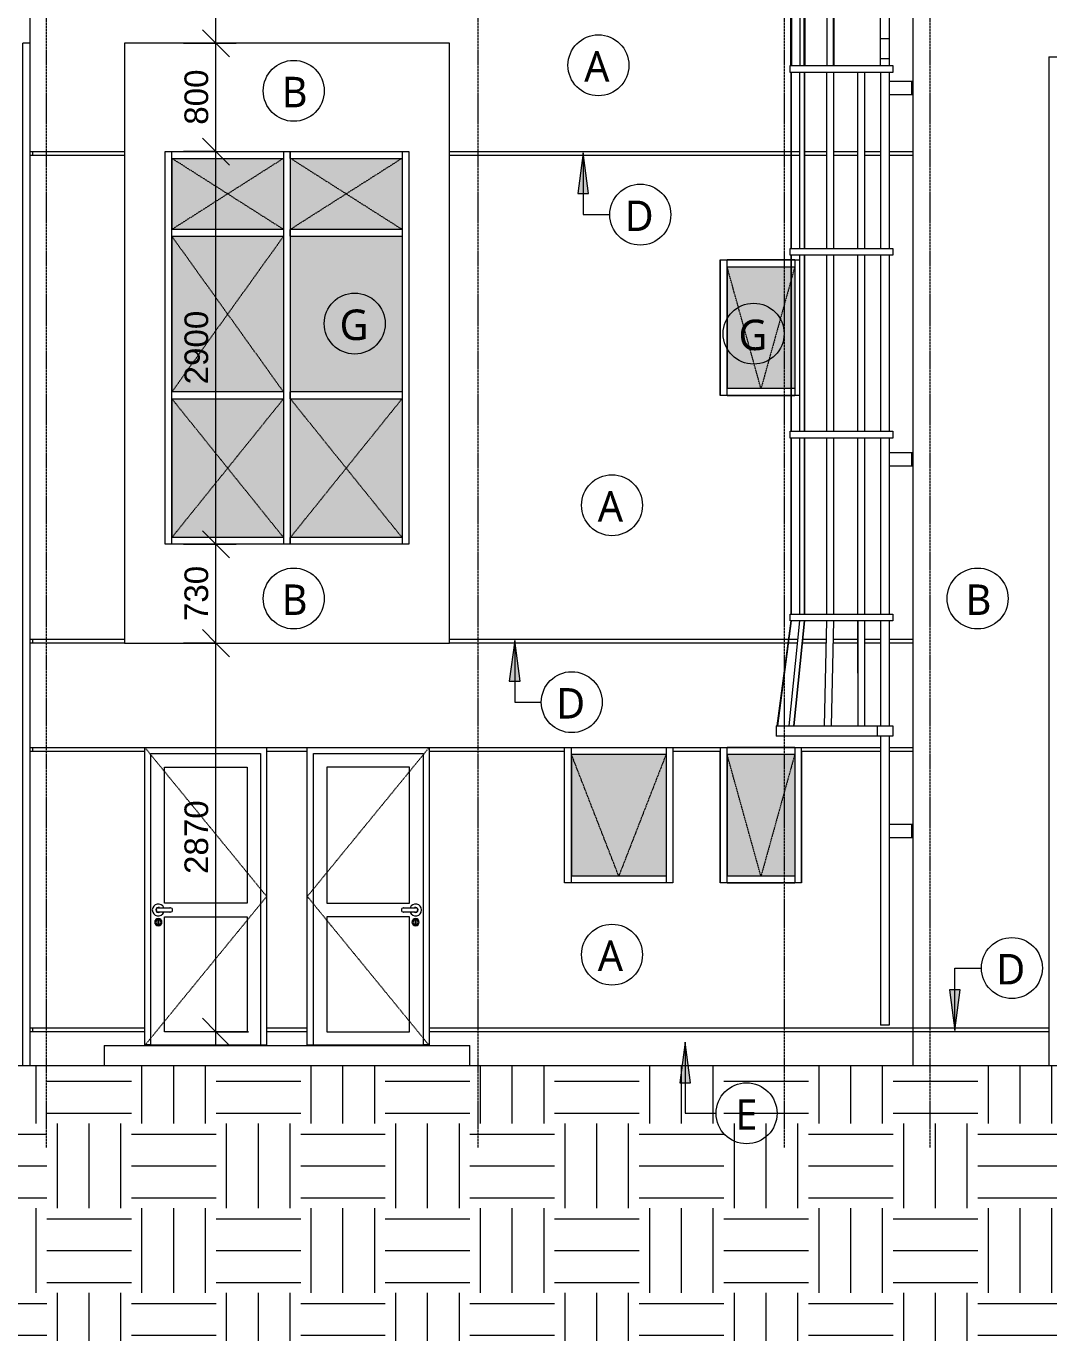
# Model space of a CAD drawing. Header units: millimetres. Extents: x -14692 to 72145, y -2093 to 15232.
# Drawn here: x -3761 to 3789, y -1730 to 7975 of the extents above; entities that cross this region are included whole.
import ezdxf

# ---------------------------------------------------------------- set-up
doc = ezdxf.new("R2010")
doc.units = ezdxf.units.MM
doc.linetypes.add('Dash', pattern=[6, 3, -3])
doc.linetypes.add('Grid Line', pattern=[22.225, 12.7, -3.175, 3.175, -3.175])
for name, color, linetype, lineweight in [('A-ANNO-DIMS', 211, 'Continuous', 9), ('A-ANNO-DIMS-100', 211, 'Continuous', 9), ('A-ANNO-NOTE', 131, 'Continuous', 9), ('A-DETL-GENF', 92, 'Continuous', 9), ('A-DETL-THIN', 151, 'Continuous', 9), ('A-DOOR', 31, 'Continuous', 9), ('A-GENM', 13, 'Continuous', 9), ('A-GLAZ-CURT', 52, 'Continuous', 9), ('A-GLAZ-CURT-HDLN', 51, 'Dash', 9), ('A-GLAZ-CWMG', 51, 'Continuous', 9), ('A-WALL', 113, 'Continuous', 9), ('S-GRID', 1, 'Continuous', 9), ('S-STRS', 31, 'Continuous', 9)]:
    doc.layers.add(name, color=color, linetype=linetype, lineweight=lineweight)
doc.styles.add('Arial_6', font='arial.ttf', dxfattribs={"height": 175})
doc.styles.add('Lucida Sans Unicode', font='l_10646.ttf', dxfattribs={"height": 225})
doc.dimstyles.new('Ele-dim-100_2', dxfattribs={"dimscale": 304.8, "dimtxt": 178.545395, "dimasz": 0.656168, "dimexe": 0.492126, "dimexo": 0.0625, "dimgap": 0.016404, "dimtad": 1, "dimdec": 0, "dimrnd": 5, "dimzin": 0, "dimdsep": 46, "dimtxsty": 'Arial_6', "dimblk1": 'OBLIQUE', "dimblk2": 'OBLIQUE', "dimsah": 1, "dimcen": 0.09, "dimdle": 0.328084, "dimazin": 0, "dimtfac": 1, "dimtdec": 4, "dimtix": 1, "dimtmove": 0, "dimatfit": 3, "dimfxl": 0.787402, "dimfxlon": 1, "dimtvp": 1, "dimtolj": 1, "dimtzin": 0, "dimarcsym": 2})

# ---------------------------------------------------------------- blocks, each defined once
blk = doc.blocks.new('UD2 - TD5-1646174-Elevation-3')
at = {"layer": 'A-DOOR', "linetype": 'Dash'}
for p, q in [((-2886.1, 2650), (-1986.1, 1550)), ((-1986.1, 1550), (-2886.1, 450))]:
    blk.add_line(p, q, dxfattribs=at)
at = {"layer": 'A-DOOR'}
for p, q in [((-2841.1, 455), (-2841.1, 2605)), ((-2841.1, 2605), (-2031.1, 2605)), ((-2031.1, 2605), (-2031.1, 455)), ((-2741.1, 1500), (-2741.1, 2505)), ((-2741.1, 2505), (-2131.1, 2505)), ((-2131.1, 2505), (-2131.1, 1500)), ((-2786.1, 1465.9), (-2700.2, 1465.9)), ((-2131.1, 1500), (-2741.1, 1500)), ((-2683.8, 1462), (-2691.1, 1463.7)), ((-2683.8, 1462), (-2683.8, 1438)), ((-2786.6, 1348), (-2786.6, 1372)), ((-2786.6, 1372), (-2785.6, 1372)), ((-2700.2, 1434.1), (-2786.1, 1434.1)), ((-2785.6, 1372), (-2785.6, 1348)), ((-2741.1, 550), (-2741.1, 1400)), ((-2741.1, 1400), (-2131.1, 1400)), ((-2691.1, 1436.3), (-2683.8, 1438)), ((-2131.1, 1400), (-2131.1, 550)), ((-2785.6, 1348), (-2786.6, 1348)), ((-2131.1, 550), (-2741.1, 550)), ((-2841.1, 455), (-2886.1, 455)), ((-2871.1, 455), (-2871.1, 450)), ((-2841.1, 455), (-2031.1, 455)), ((-2031.1, 455), (-1986.1, 455)), ((-2001.1, 455), (-2001.1, 450))]:
    blk.add_line(p, q, dxfattribs=at)
at = {"layer": 'A-DOOR', "flags": 128}
for points in [[(-2779.6, 1465.9), (-2779.5, 1465.9), (-2779.4, 1465.9), (-2779.2, 1465.9), (-2778.9, 1465.9), (-2778.7, 1465.9), (-2778.4, 1465.9), (-2778, 1465.9), (-2777.7, 1465.9), (-2777.3, 1465.9), (-2776.9, 1465.9), (-2776.4, 1465.9), (-2775.9, 1465.9), (-2775.4, 1465.9), (-2774.9, 1465.9), (-2774.3, 1465.9), (-2773.7, 1465.9), (-2773.1, 1465.9), (-2772.4, 1465.9), (-2771.7, 1465.9), (-2771, 1465.9), (-2770.3, 1465.9), (-2769.6, 1465.9), (-2768.8, 1465.9), (-2768, 1465.9), (-2767.3, 1465.9), (-2766.4, 1465.9), (-2765.6, 1465.9), (-2764.8, 1465.9), (-2763.9, 1465.9), (-2763.1, 1465.9), (-2762.2, 1465.9), (-2761.3, 1465.9), (-2760.5, 1465.9), (-2759.6, 1465.9), (-2758.7, 1465.9), (-2757.8, 1465.9), (-2757.6, 1465.9)], [(-2691.1, 1463.7), (-2692.1, 1464), (-2693.6, 1464.3), (-2695.6, 1464.8), (-2697.8, 1465.3), (-2700.2, 1465.9)], [(-2757.6, 1434.1), (-2758.5, 1434.1), (-2759.3, 1434.1), (-2760.2, 1434.1), (-2761.1, 1434.1), (-2762, 1434.1), (-2762.9, 1434.1), (-2763.7, 1434.1), (-2764.6, 1434.1), (-2765.4, 1434.1), (-2766.2, 1434.1), (-2767, 1434.1), (-2767.8, 1434.1), (-2768.6, 1434.1), (-2769.4, 1434.1), (-2770.1, 1434.1), (-2770.8, 1434.1), (-2771.5, 1434.1), (-2772.2, 1434.1), (-2772.9, 1434.1), (-2773.5, 1434.1), (-2774.1, 1434.1), (-2774.7, 1434.1), (-2775.3, 1434.1), (-2775.8, 1434.1), (-2776.3, 1434.1), (-2776.7, 1434.1), (-2777.2, 1434.1), (-2777.6, 1434.1), (-2777.9, 1434.1), (-2778.3, 1434.1), (-2778.6, 1434.1), (-2778.9, 1434.1), (-2779.1, 1434.1), (-2779.3, 1434.1), (-2779.5, 1434.1), (-2779.6, 1434.1)], [(-2700.2, 1434.1), (-2701, 1434.1), (-2701.9, 1434.1), (-2702.7, 1434.1), (-2703.6, 1434.1), (-2704.5, 1434.1), (-2705.4, 1434.1), (-2706.3, 1434.1), (-2706.6, 1434.1)], [(-2700.2, 1434.1), (-2697.8, 1434.7), (-2695.6, 1435.2), (-2693.6, 1435.7), (-2692.1, 1436), (-2691.1, 1436.3)]]:
    blk.add_lwpolyline(points, dxfattribs=at)
at = {"layer": 'A-DOOR'}
for centre, radius, start, end in [((-2786.1, 1450), 44.4, 21.42857, 180), ((-2786.1, 1450), 19.1, 64.3934, 180), ((-2786.1, 1450), 15.9, 90, 270), ((-2786.1, 1450), 44.5, 180, 338.57143), ((-2786.1, 1360), 27, 360, 180), ((-2786.1, 1360), 27, 180, 360), ((-2786.1, 1450), 19, 180, 295.6066), ((-2786.1, 1360), 18, 360, 180), ((-2786.1, 1360), 18, 180, 360), ((-2786.1, 1450), 15.9, 240, 270)]:
    blk.add_arc(centre, radius, start, end, dxfattribs=at)
blk = doc.blocks.new('Top-hung - Glazed Panel-739246-Elevation-3')
at = {"layer": 'A-GLAZ-CURT'}
blk.add_hatch(color=254, dxfattribs=at).paths.add_polyline_path([(963.9, 1700), (963.9, 2600), (263.9, 2600), (263.9, 1700), (935.7, 1700)])
for p, q in [((263.9, 2600), (963.9, 2600)), ((263.9, 2600), (263.9, 1700)), ((963.9, 2600), (963.9, 1700)), ((963.9, 1700), (263.9, 1700))]:
    blk.add_line(p, q, dxfattribs=at)
at = {"layer": 'A-GLAZ-CURT-HDLN'}
for p, q in [((613.9, 1700), (263.9, 2600)), ((963.9, 2600), (613.9, 1700))]:
    blk.add_line(p, q, dxfattribs=at)
blk = doc.blocks.new('Rectangular Mullion - 50 x 150mm-736499-Elevation-3')
at = {"layer": 'A-GLAZ-CWMG'}
blk.add_line((963.9, 2650), (963.9, 1650), dxfattribs=at)
blk = doc.blocks.new('Rectangular Mullion - 50 x 150mm-736500-Elevation-3')
at = {"layer": 'A-GLAZ-CWMG'}
blk.add_line((263.9, 1650), (263.9, 2650), dxfattribs=at)
blk = doc.blocks.new('Rectangular Mullion - 50 x 150mm-736497-Elevation-3')
at = {"layer": 'A-GLAZ-CWMG'}
for p, q in [((263.9, 2600), (263.9, 2650)), ((963.9, 2650), (963.9, 2600)), ((263.9, 2600), (963.9, 2600))]:
    blk.add_line(p, q, dxfattribs=at)
blk = doc.blocks.new('Rectangular Mullion - 50 x 150mm-736498-Elevation-3')
at = {"layer": 'A-GLAZ-CWMG'}
for p, q in [((263.9, 1650), (263.9, 1700)), ((963.9, 1700), (263.9, 1700)), ((963.9, 1700), (963.9, 1650))]:
    blk.add_line(p, q, dxfattribs=at)
blk = doc.blocks.new('UD2 - TD5-1646173-Elevation-3')
at = {"layer": 'A-DOOR', "linetype": 'Dash'}
for p, q in [((-786.1, 2650), (-1686.1, 1550)), ((-1686.1, 1550), (-786.1, 450))]:
    blk.add_line(p, q, dxfattribs=at)
at = {"layer": 'A-DOOR'}
for p, q in [((-1641.1, 455), (-1641.1, 2605)), ((-1641.1, 2605), (-831.1, 2605)), ((-831.1, 2605), (-831.1, 455)), ((-1541.1, 2505), (-1541.1, 1500)), ((-931.1, 2505), (-1541.1, 2505)), ((-931.1, 1500), (-931.1, 2505)), ((-1541.1, 1500), (-931.1, 1500)), ((-981.2, 1463.7), (-988.5, 1462)), ((-988.5, 1438), (-988.5, 1462)), ((-972.1, 1465.9), (-886.1, 1465.9)), ((-1541.1, 1400), (-1541.1, 550)), ((-931.1, 1400), (-1541.1, 1400)), ((-988.5, 1438), (-981.2, 1436.3)), ((-886.1, 1434.1), (-972.1, 1434.1)), ((-931.1, 550), (-931.1, 1400)), ((-886.6, 1348), (-886.6, 1372)), ((-886.6, 1372), (-885.6, 1372)), ((-885.6, 1372), (-885.6, 1348)), ((-885.6, 1348), (-886.6, 1348)), ((-1541.1, 550), (-931.1, 550)), ((-1686.1, 455), (-1641.1, 455)), ((-1671.1, 450), (-1671.1, 455)), ((-1641.1, 455), (-831.1, 455)), ((-786.1, 455), (-831.1, 455)), ((-801.1, 450), (-801.1, 455))]:
    blk.add_line(p, q, dxfattribs=at)
at = {"layer": 'A-DOOR', "flags": 128}
for points in [[(-972.1, 1465.9), (-974.5, 1465.3), (-976.7, 1464.8), (-978.7, 1464.3), (-980.2, 1464), (-981.2, 1463.7)], [(-914.7, 1465.9), (-913.8, 1465.9), (-912.9, 1465.9), (-912.1, 1465.9), (-911.2, 1465.9), (-910.3, 1465.9), (-909.4, 1465.9), (-908.6, 1465.9), (-907.7, 1465.9), (-906.9, 1465.9), (-906.1, 1465.9), (-905.3, 1465.9), (-904.5, 1465.9), (-903.7, 1465.9), (-902.9, 1465.9), (-902.2, 1465.9), (-901.4, 1465.9), (-900.7, 1465.9), (-900.1, 1465.9), (-899.4, 1465.9), (-898.8, 1465.9), (-898.2, 1465.9), (-897.6, 1465.9), (-897, 1465.9), (-896.5, 1465.9), (-896, 1465.9), (-895.6, 1465.9), (-895.1, 1465.9), (-894.7, 1465.9), (-894.3, 1465.9), (-894, 1465.9), (-893.7, 1465.9), (-893.4, 1465.9), (-893.2, 1465.9), (-893, 1465.9), (-892.8, 1465.9), (-892.7, 1465.9)], [(-981.2, 1436.3), (-980.2, 1436), (-978.7, 1435.7), (-976.7, 1435.2), (-974.5, 1434.7), (-972.1, 1434.1)], [(-965.7, 1434.1), (-966.6, 1434.1), (-967.4, 1434.1), (-968.3, 1434.1), (-969.2, 1434.1), (-970.1, 1434.1), (-970.9, 1434.1), (-971.8, 1434.1), (-972.1, 1434.1)], [(-892.7, 1434.1), (-892.8, 1434.1), (-892.9, 1434.1), (-893.1, 1434.1), (-893.4, 1434.1), (-893.6, 1434.1), (-893.9, 1434.1), (-894.3, 1434.1), (-894.6, 1434.1), (-895, 1434.1), (-895.4, 1434.1), (-895.9, 1434.1), (-896.4, 1434.1), (-896.9, 1434.1), (-897.4, 1434.1), (-898, 1434.1), (-898.6, 1434.1), (-899.2, 1434.1), (-899.9, 1434.1), (-900.6, 1434.1), (-901.3, 1434.1), (-902, 1434.1), (-902.7, 1434.1), (-903.5, 1434.1), (-904.2, 1434.1), (-905, 1434.1), (-905.8, 1434.1), (-906.7, 1434.1), (-907.5, 1434.1), (-908.3, 1434.1), (-909.2, 1434.1), (-910.1, 1434.1), (-910.9, 1434.1), (-911.8, 1434.1), (-912.7, 1434.1), (-913.6, 1434.1), (-914.5, 1434.1), (-914.7, 1434.1)]]:
    blk.add_lwpolyline(points, dxfattribs=at)
at = {"layer": 'A-DOOR'}
for centre, radius, start, end in [((-886.1, 1450), 44.4, 0, 158.57143), ((-886.1, 1450), 19, 0, 115.6066), ((-886.1, 1450), 15.9, 270, 90), ((-886.1, 1450), 15.9, 0, 60), ((-886.1, 1450), 44.4, 201.42857, 0), ((-886.1, 1360), 27, 0, 180), ((-886.1, 1360), 27, 180, 360), ((-886.1, 1360), 18, 0, 180), ((-886.1, 1360), 18, 180, 360), ((-886.1, 1450), 19, 244.3934, 0), ((-886.1, 1450), 15.9, 300, 330)]:
    blk.add_arc(centre, radius, start, end, dxfattribs=at)
blk = doc.blocks.new('Generic Models 2 - Generic Models 1-700113-Elevation-3')
at = {"layer": 'A-GENM'}
for p, q in [((2788.9, 8750), (7238.9, 8750)), ((2788.9, 300), (2788.9, 8750)), ((7238.9, 8750), (7238.9, 2700)), ((3788.9, 7750), (3788.9, 300)), ((3788.9, 7750), (6238.9, 7750)), ((6238.9, 7750), (6238.9, 300))]:
    blk.add_line(p, q, dxfattribs=at)
blk = doc.blocks.new('M_Fixed Glazed Panel - Glazed Panel-740643-Elevation-3')
at = {"layer": 'A-GLAZ-CURT'}
blk.add_hatch(color=254, dxfattribs=at).paths.add_polyline_path([(-1861.4, 4200), (-1861.4, 5225), (-2686.4, 5225), (-2686.4, 4200), (-1974.1, 4200)])
for p, q in [((-2686.4, 5225), (-1861.4, 5225)), ((-2686.4, 5225), (-2686.4, 4200)), ((-1861.4, 5225), (-1861.4, 4200)), ((-1861.4, 4200), (-2686.4, 4200))]:
    blk.add_line(p, q, dxfattribs=at)
at = {"layer": 'A-GLAZ-CURT-HDLN'}
for p, q in [((-1861.4, 4200), (-2686.4, 5225)), ((-1861.4, 5225), (-2686.4, 4200))]:
    blk.add_line(p, q, dxfattribs=at)
blk = doc.blocks.new('Rectangular Mullion - 50x150mm-448921-Elevation-3')
at = {"layer": 'A-GLAZ-CWMG'}
blk.add_line((6188.9, 1650), (6188.9, 550), dxfattribs=at)
blk = doc.blocks.new('Rectangular Mullion - 50x150mm-494358-Elevation-3')
at = {"layer": 'A-GLAZ-CWMG'}
blk.add_line((3838.9, 2850), (3838.9, 3450), dxfattribs=at)
blk = doc.blocks.new('Rectangular Mullion - 50x150mm-438465-Elevation-3')
at = {"layer": 'A-GLAZ-CWMG'}
for p, q in [((-1811.4, 7000), (-1811.4, 7050)), ((-1811.4, 7000), (-986.4, 7000)), ((-986.4, 7050), (-986.4, 7000))]:
    blk.add_line(p, q, dxfattribs=at)
blk = doc.blocks.new('Rectangular Mullion - 50x150mm-438466-Elevation-3')
at = {"layer": 'A-GLAZ-CWMG'}
for p, q in [((-2686.4, 4150), (-2686.4, 4200)), ((-1861.4, 4200), (-2686.4, 4200)), ((-1861.4, 4200), (-1861.4, 4150))]:
    blk.add_line(p, q, dxfattribs=at)
blk = doc.blocks.new('M_Fixed Glazed Panel - Glazed Panel-740641-Elevation-3')
at = {"layer": 'A-GLAZ-CURT'}
blk.add_hatch(color=254, dxfattribs=at).paths.add_polyline_path([(-2686.4, 5275), (-1861.4, 5275), (-1861.4, 6425), (-2686.4, 6425), (-2686.4, 6244.4)])
for p, q in [((-2686.4, 6425), (-1861.4, 6425)), ((-2686.4, 6425), (-2686.4, 5275)), ((-1861.4, 6425), (-1861.4, 5275)), ((-1861.4, 5275), (-2686.4, 5275))]:
    blk.add_line(p, q, dxfattribs=at)
at = {"layer": 'A-GLAZ-CURT-HDLN'}
for p, q in [((-1861.4, 5275), (-2686.4, 6425)), ((-1861.4, 6425), (-2686.4, 5275))]:
    blk.add_line(p, q, dxfattribs=at)
blk = doc.blocks.new('Rectangular Mullion - 50x150mm-448923-Elevation-3')
at = {"layer": 'A-GLAZ-CWMG'}
blk.add_line((6188.9, 2850), (6188.9, 1650), dxfattribs=at)
blk = doc.blocks.new('Rectangular Mullion - 50x150mm-448924-Elevation-3')
at = {"layer": 'A-GLAZ-CWMG'}
blk.add_line((3838.9, 550), (3838.9, 1650), dxfattribs=at)
blk = doc.blocks.new('Rectangular Mullion - 50x150mm-438467-Elevation-3')
at = {"layer": 'A-GLAZ-CWMG'}
for p, q in [((-2686.4, 5225), (-2686.4, 5275)), ((-1861.4, 5275), (-2686.4, 5275)), ((-1861.4, 5275), (-1861.4, 5225)), ((-2686.4, 5225), (-1861.4, 5225))]:
    blk.add_line(p, q, dxfattribs=at)
blk = doc.blocks.new('System Panel - Glazed-448922-Elevation-3')
at = {"layer": 'A-GLAZ-CURT'}
blk.add_hatch(color=254, dxfattribs=at).paths.add_polyline_path([(-1811.4, 5275), (-986.4, 5275), (-986.4, 6425), (-1811.4, 6425), (-1811.4, 6244.4)])
blk = doc.blocks.new('Rectangular Mullion - 50x150mm-448918-Elevation-3')
at = {"layer": 'A-GLAZ-CWMG'}
for p, q in [((4988.9, 2850), (4988.9, 1650)), ((5038.9, 1650), (5038.9, 2850))]:
    blk.add_line(p, q, dxfattribs=at)
blk = doc.blocks.new('Rectangular Mullion - 50x150mm-448919-Elevation-3')
at = {"layer": 'A-GLAZ-CWMG'}
for p, q in [((4988.9, 1650), (4988.9, 550)), ((5038.9, 550), (5038.9, 1650))]:
    blk.add_line(p, q, dxfattribs=at)
blk = doc.blocks.new('M_Fixed Glazed Panel - Glazed Panel-740642-Elevation-3')
at = {"layer": 'A-GLAZ-CURT'}
blk.add_hatch(color=254, dxfattribs=at).paths.add_polyline_path([(-2389.8, 6475), (-1861.4, 6475), (-1861.4, 7000), (-2686.4, 7000), (-2686.4, 6475)])
for p, q in [((-2686.4, 7000), (-1861.4, 7000)), ((-2686.4, 7000), (-2686.4, 6475)), ((-1861.4, 7000), (-1861.4, 6475)), ((-1861.4, 6475), (-2686.4, 6475))]:
    blk.add_line(p, q, dxfattribs=at)
at = {"layer": 'A-GLAZ-CURT-HDLN'}
for p, q in [((-1861.4, 6475), (-2686.4, 7000)), ((-1861.4, 7000), (-2686.4, 6475))]:
    blk.add_line(p, q, dxfattribs=at)
blk = doc.blocks.new('Rectangular Mullion - 50x150mm-448925-Elevation-3')
at = {"layer": 'A-GLAZ-CWMG'}
blk.add_line((3838.9, 1650), (3838.9, 2850), dxfattribs=at)
blk = doc.blocks.new('Rectangular Mullion - 50x150mm-494360-Elevation-3')
at = {"layer": 'A-GLAZ-CWMG'}
blk.add_line((6188.9, 3450), (6188.9, 2850), dxfattribs=at)
blk = doc.blocks.new('Rectangular Mullion - 50x150mm-494346-Elevation-3')
at = {"layer": 'A-GLAZ-CWMG'}
for p, q in [((4988.9, 3450), (4988.9, 2850)), ((5038.9, 2850), (5038.9, 3450))]:
    blk.add_line(p, q, dxfattribs=at)
blk = doc.blocks.new('proje-back - proje-back-700926-Elevation-3')
at = {"layer": 'A-GENM'}
for p, q in [((-3036.4, 7850), (-3036.4, 3420)), ((-636.4, 7850), (-3036.4, 7850)), ((-636.4, 3420), (-636.4, 7850)), ((-2736.4, 4150), (-2736.4, 7050)), ((-2736.4, 7050), (-936.4, 7050)), ((-936.4, 7050), (-936.4, 4150)), ((-936.4, 4150), (-2736.4, 4150)), ((-3036.4, 3420), (-636.4, 3420))]:
    blk.add_line(p, q, dxfattribs=at)
blk = doc.blocks.new('side-projection - side-projection-701340-Elevation-3')
at = {"layer": 'A-GENM'}
for p, q in [((-3786.1, 300), (-3786.1, 7850)), ((-3736.1, 7850), (-3786.1, 7850)), ((-3736.1, 7050), (-3736.1, 7020)), ((-3736.1, 3450), (-3736.1, 3420)), ((-3736.1, 2650), (-3736.1, 2620)), ((-3736.1, 580), (-3736.1, 550))]:
    blk.add_line(p, q, dxfattribs=at)
blk = doc.blocks.new('Ladder_complete_5314 - Ladder_complete_5314-1763503-Elevation-3')
at = {"layer": 'A-GENM'}
for p, q in [((1877.6, 8751.8), (1877.6, 8675.6)), ((1877.6, 8751.8), (2397.3, 8751.8)), ((2397.3, 8751.8), (2611.1, 8751.8)), ((2397.3, 8675.6), (2397.3, 8751.8)), ((2611.1, 8751.8), (2611.1, 8675.6)), ((2397.3, 8675.6), (1877.6, 8675.6)), ((1884, 7685), (1884, 8675.6)), ((1890.3, 8675.6), (1890.3, 7685)), ((1950.1, 8675.6), (1950.1, 7685)), ((1982.8, 7685), (1982.8, 8675.6)), ((1987.6, 8675.6), (1987.6, 7685)), ((2150.2, 8675.6), (2150.2, 7685)), ((2200.2, 7685), (2200.2, 8675.6)), ((2201.3, 8675.6), (2201.3, 7685)), ((2611.1, 8675.6), (2397.3, 8675.6)), ((2547.6, 7886), (2547.6, 8675.6)), ((2611.1, 8675.6), (2611.1, 7886)), ((2547.6, 7733.6), (2547.6, 7886)), ((2547.6, 7886), (2611.1, 7886)), ((2611.1, 7886), (2611.1, 7733.6)), ((1877.6, 7685), (1877.6, 7634.2)), ((1879.2, 7685), (2236.4, 7685)), ((2236.4, 7685), (2579.3, 7685)), ((2547.6, 7685), (2547.6, 7733.6)), ((2611.1, 7733.6), (2547.6, 7733.6)), ((2579.3, 7685), (2638.1, 7685)), ((2611.1, 7733.6), (2611.1, 7685)), ((2638.1, 7685), (2638.1, 7685)), ((2639.6, 7634.2), (2639.6, 7685)), ((2639.6, 7634.2), (2639.6, 7685)), ((2236.4, 7634.2), (1879.2, 7634.2)), ((1884, 7634.2), (1884, 6335.1)), ((1890.3, 6335.1), (1890.3, 7634.2)), ((1950.1, 6335.1), (1950.1, 7634.2)), ((1982.8, 7634.2), (1982.8, 6335.1)), ((1987.6, 6335.1), (1987.6, 7634.2)), ((2150.2, 6335.1), (2150.2, 7634.2)), ((2200.2, 7634.2), (2200.2, 6335.1)), ((2201.3, 6335.1), (2201.3, 7634.2)), ((2579.3, 7634.2), (2236.4, 7634.2)), ((2378.5, 6335.1), (2378.5, 7634.2)), ((2429.2, 7634.2), (2429.2, 6335.1)), ((2547.6, 7634.2), (2547.6, 6335.1)), ((2638.1, 7634.2), (2579.3, 7634.2)), ((2611.1, 7634.2), (2611.1, 6335.1)), ((2611.1, 7570.7), (2779.3, 7570.7)), ((2638.1, 7634.2), (2638.1, 7634.2)), ((2779.3, 7570.7), (2788.9, 7570.7)), ((2779.3, 7469.1), (2779.3, 7570.7)), ((2779.3, 7469.1), (2611.1, 7469.1)), ((2788.9, 7469.1), (2779.3, 7469.1)), ((1877.6, 6335.1), (1877.6, 6284.3)), ((1879.2, 6335.1), (2236.4, 6335.1)), ((2236.4, 6335.1), (2579.3, 6335.1)), ((2579.3, 6335.1), (2638.1, 6335.1)), ((2638.1, 6335.1), (2638.1, 6335.1)), ((2639.6, 6284.3), (2639.6, 6335.1)), ((2639.6, 6284.3), (2639.6, 6335.1)), ((2236.4, 6284.3), (1879.2, 6284.3)), ((1884, 6284.3), (1884, 4985.1)), ((1890.3, 4985.1), (1890.3, 6284.3)), ((1950.1, 4985.1), (1950.1, 6284.3)), ((1982.8, 6284.3), (1982.8, 4985.1)), ((1987.6, 4985.1), (1987.6, 6284.3)), ((2150.2, 4985.1), (2150.2, 6284.3)), ((2200.2, 6284.3), (2200.2, 4985.1)), ((2201.3, 4985.1), (2201.3, 6284.3)), ((2579.3, 6284.3), (2236.4, 6284.3)), ((2378.5, 4985.1), (2378.5, 6284.3)), ((2429.2, 6284.3), (2429.2, 4985.1)), ((2547.6, 6284.3), (2547.6, 4985.1)), ((2638.1, 6284.3), (2579.3, 6284.3)), ((2611.1, 6284.3), (2611.1, 4985.1)), ((2638.1, 6284.3), (2638.1, 6284.3)), ((1877.6, 4985.1), (1877.6, 4934.3)), ((1879.2, 4985.1), (2236.4, 4985.1)), ((2236.4, 4985.1), (2579.3, 4985.1)), ((2579.3, 4985.1), (2638.1, 4985.1)), ((2638.1, 4985.1), (2638.1, 4985.1)), ((2639.6, 4934.3), (2639.6, 4985.1)), ((2639.6, 4934.3), (2639.6, 4985.1)), ((2236.4, 4934.3), (1879.2, 4934.3)), ((1884, 4934.3), (1884, 3635.2)), ((1890.3, 3635.2), (1890.3, 4934.3)), ((1950.1, 3635.2), (1950.1, 4934.3)), ((1982.8, 4934.3), (1982.8, 3635.2)), ((1987.6, 3635.2), (1987.6, 4934.3)), ((2150.2, 3635.2), (2150.2, 4934.3)), ((2200.2, 4934.3), (2200.2, 3635.2)), ((2201.3, 3635.2), (2201.3, 4934.3)), ((2579.3, 4934.3), (2236.4, 4934.3)), ((2378.5, 3635.2), (2378.5, 4934.3)), ((2429.2, 4934.3), (2429.2, 3635.2)), ((2547.6, 4934.3), (2547.6, 3635.2)), ((2638.1, 4934.3), (2579.3, 4934.3)), ((2611.1, 4934.3), (2611.1, 3635.2)), ((2638.1, 4934.3), (2638.1, 4934.3)), ((2611.1, 4827.5), (2779.3, 4827.5)), ((2779.3, 4827.5), (2788.9, 4827.5)), ((2779.3, 4725.9), (2779.3, 4827.5)), ((2779.3, 4725.9), (2611.1, 4725.9)), ((2788.9, 4725.9), (2779.3, 4725.9)), ((1877.6, 3635.2), (1877.6, 3584.4)), ((1879.2, 3635.2), (2236.4, 3635.2)), ((2236.4, 3635.2), (2579.3, 3635.2)), ((2579.3, 3635.2), (2638.1, 3635.2)), ((2638.1, 3635.2), (2638.1, 3635.2)), ((2639.6, 3584.4), (2639.6, 3635.2)), ((2639.6, 3584.4), (2639.6, 3635.2)), ((1884, 3584.4), (1782.4, 2809.8)), ((1788.8, 2809.8), (1890.3, 3584)), ((1872.3, 2809.8), (1950.1, 3584.4)), ((2236.4, 3584.4), (1879.2, 3584.4)), ((1982.8, 3584.4), (1904.9, 2809.8)), ((1909.8, 2809.8), (1987.6, 3584)), ((2132.5, 2809.8), (2150.2, 3584.4)), ((2200.2, 3584.4), (2182.6, 2809.8)), ((2183.7, 2809.8), (2201.3, 3584)), ((2579.3, 3584.4), (2236.4, 3584.4)), ((2378.4, 3584.4), (2379.4, 2809.8)), ((2382.1, 2809.8), (2378.4, 3584.4)), ((2378.4, 3584.4), (2378.9, 3228.9)), ((2429.2, 3584.4), (2428.7, 2809.8)), ((2547.6, 3584.4), (2547.6, 2809.8)), ((2638.1, 3584.4), (2579.3, 3584.4)), ((2611.1, 3584.4), (2611.1, 2809.8)), ((2638.1, 3584.4), (2638.1, 3584.4)), ((2378.9, 3213.4), (2378.9, 3197.9)), ((2379, 3166.8), (2379, 3151.3)), ((1776, 2809.8), (1776, 2733.6)), ((1776, 2809.8), (2524.9, 2809.8)), ((2524.9, 2733.6), (1776, 2733.6)), ((2524.9, 2809.8), (2579.3, 2809.8)), ((2524.9, 2733.6), (2524.9, 2809.8)), ((2579.3, 2733.6), (2524.9, 2733.6)), ((2547.6, 2733.6), (2547.6, 600)), ((2579.3, 2809.8), (2638.1, 2809.8)), ((2638.1, 2733.6), (2579.3, 2733.6)), ((2611.1, 2733.6), (2611.1, 600)), ((2638.1, 2809.8), (2638.1, 2809.8)), ((2638.1, 2733.6), (2638.1, 2733.6)), ((2639.6, 2733.6), (2639.6, 2809.8)), ((2639.6, 2733.6), (2639.6, 2809.8)), ((2611.1, 2084.3), (2779.3, 2084.3)), ((2779.3, 2084.3), (2788.9, 2084.3)), ((2779.3, 1982.7), (2779.3, 2084.3)), ((2779.3, 1982.7), (2611.1, 1982.7)), ((2788.9, 1982.7), (2779.3, 1982.7)), ((2611.1, 600), (2547.6, 600))]:
    blk.add_line(p, q, dxfattribs=at)
blk = doc.blocks.new('Top-hung - Glazed Panel-739642-Elevation-3')
at = {"layer": 'A-GLAZ-CURT'}
blk.add_hatch(color=254, dxfattribs=at).paths.add_polyline_path([(1413.9, 1700), (1913.9, 1700), (1913.9, 2600), (1413.9, 2600), (1413.9, 1758.6)])
for p, q in [((1413.9, 2600), (1913.9, 2600)), ((1413.9, 2600), (1413.9, 1700)), ((1913.9, 2600), (1913.9, 1700)), ((1913.9, 1700), (1413.9, 1700))]:
    blk.add_line(p, q, dxfattribs=at)
at = {"layer": 'A-GLAZ-CURT-HDLN'}
for p, q in [((1663.9, 1700), (1413.9, 2600)), ((1913.9, 2600), (1663.9, 1700))]:
    blk.add_line(p, q, dxfattribs=at)
blk = doc.blocks.new('Rectangular Mullion - 50 x 150mm-V1-Elevation-3')
at = {"layer": 'A-GLAZ-CWMG'}
for p, q in [((1913.9, 2650), (1963.9, 2650)), ((1913.9, 2650), (1913.9, 1650)), ((1963.9, 1650), (1963.9, 2650)), ((1963.9, 1650), (1913.9, 1650))]:
    blk.add_line(p, q, dxfattribs=at)
blk = doc.blocks.new('Rectangular Mullion - 50 x 150mm-V2-Elevation-3')
at = {"layer": 'A-GLAZ-CWMG'}
for p, q in [((1363.9, 2650), (1413.9, 2650)), ((1363.9, 2650), (1363.9, 1650)), ((1413.9, 1650), (1413.9, 2650)), ((1413.9, 1650), (1363.9, 1650))]:
    blk.add_line(p, q, dxfattribs=at)
blk = doc.blocks.new('Rectangular Mullion - 50 x 150mm-736534-Elevation-3')
at = {"layer": 'A-GLAZ-CWMG'}
for p, q in [((1413.9, 2600), (1413.9, 2650)), ((1913.9, 2650), (1413.9, 2650)), ((1913.9, 2650), (1913.9, 2600)), ((1413.9, 2600), (1913.9, 2600))]:
    blk.add_line(p, q, dxfattribs=at)
blk = doc.blocks.new('Rectangular Mullion - 50 x 150mm-736535-Elevation-3')
at = {"layer": 'A-GLAZ-CWMG'}
for p, q in [((1413.9, 1650), (1413.9, 1700)), ((1913.9, 1700), (1413.9, 1700)), ((1413.9, 1650), (1913.9, 1650)), ((1913.9, 1700), (1913.9, 1650))]:
    blk.add_line(p, q, dxfattribs=at)
blk = doc.blocks.new('Top-hung - Glazed Panel-V3-Elevation-3')
at = {"layer": 'A-GLAZ-CURT'}
h = blk.add_hatch(color=254, dxfattribs=at)
h.paths.add_polyline_path([(1913.9, 5300), (1913.9, 6200), (1890.3, 6200), (1890.3, 5300)])
h.paths.add_polyline_path([(1559.3, 5300), (1884, 5300), (1884, 6200), (1413.9, 6200), (1413.9, 5300)])
for p, q in [((1413.9, 6200), (1884, 6200)), ((1413.9, 6200), (1413.9, 5300)), ((1890.3, 6200), (1913.9, 6200)), ((1913.9, 6200), (1913.9, 5300)), ((1884, 5300), (1413.9, 5300)), ((1913.9, 5300), (1890.3, 5300))]:
    blk.add_line(p, q, dxfattribs=at)
at = {"layer": 'A-GLAZ-CURT-HDLN'}
for p, q in [((1663.9, 5300), (1413.9, 6200)), ((1913.9, 6200), (1890.3, 6115.3)), ((1884, 6092.5), (1663.9, 5300))]:
    blk.add_line(p, q, dxfattribs=at)
blk = doc.blocks.new('Rectangular Mullion - 50 x 150mm-V4-Elevation-3')
at = {"layer": 'A-GLAZ-CWMG'}
for p, q in [((1913.9, 6250), (1950.1, 6250)), ((1913.9, 6250), (1913.9, 5250)), ((1950.1, 5250), (1913.9, 5250))]:
    blk.add_line(p, q, dxfattribs=at)
blk = doc.blocks.new('Rectangular Mullion - 50 x 150mm-V5-Elevation-3')
at = {"layer": 'A-GLAZ-CWMG'}
for p, q in [((1413.9, 6200), (1413.9, 6250)), ((1884, 6250), (1413.9, 6250)), ((1913.9, 6250), (1890.3, 6250)), ((1913.9, 6250), (1913.9, 6200)), ((1413.9, 6200), (1884, 6200)), ((1890.3, 6200), (1913.9, 6200))]:
    blk.add_line(p, q, dxfattribs=at)
blk = doc.blocks.new('Rectangular Mullion - 50 x 150mm-V6-Elevation-3')
at = {"layer": 'A-GLAZ-CWMG'}
for p, q in [((1413.9, 5250), (1413.9, 5300)), ((1884, 5300), (1413.9, 5300)), ((1413.9, 5250), (1884, 5250)), ((1913.9, 5300), (1890.3, 5300)), ((1890.3, 5250), (1913.9, 5250)), ((1913.9, 5300), (1913.9, 5250))]:
    blk.add_line(p, q, dxfattribs=at)
blk = doc.blocks.new('GL-TEXT2 - External finishes-tag 2-777035-Elevation-3')
at = {"layer": 'A-ANNO-NOTE'}
blk.add_circle((4963.9, 7355), 225, dxfattribs=at)
blk = doc.blocks.new('DIMBLOCK6-Elevation-3')
at = {"layer": 'A-ANNO-DIMS-100', "transparency": 16777216}
for p, q in [((-2361, 3420), (-2461, 3520)), ((-2601, 3420), (-2211, 3420)), ((-2361, 3420), (-2601, 3420)), ((-2361, 450), (-2361, 3420)), ((-2361, 3420), (-2261, 3320)), ((-2361, 550), (-2461, 650)), ((-2121, 550), (-2511, 550)), ((-2361, 550), (-2261, 450)), ((-2361, 550), (-2121, 550))]:
    blk.add_line(p, q, dxfattribs=at)
at = {"layer": 'A-ANNO-DIMS-100', "color": 0, "transparency": 16777216, "insert": (-2593.1, 1715.8), "char_height": 175, "width": 646.06, "attachment_point": 1, "rotation": 90, "line_spacing_factor": 0.941778, "style": 'Arial_6'}
blk.add_mtext('2870', dxfattribs=at)
blk = doc.blocks.new('_Oblique')
at = {"color": 0, "linetype": 'ByBlock', "lineweight": -2}
blk.add_line((-0.5, -0.5), (0.5, 0.5), dxfattribs=at)
blk = doc.blocks.new('DIMBLOCK7-Elevation-3')
at = {"layer": 'A-ANNO-DIMS-100', "transparency": 16777216}
for p, q in [((-2361, 4150), (-2461, 4250)), ((-2601, 4150), (-2211, 4150)), ((-2361, 4150), (-2601, 4150)), ((-2361, 3420), (-2361, 4150)), ((-2361, 4150), (-2261, 4050)), ((-2361, 3420), (-2461, 3520)), ((-2601, 3420), (-2211, 3420)), ((-2361, 3420), (-2601, 3420)), ((-2361, 3420), (-2261, 3320))]:
    blk.add_line(p, q, dxfattribs=at)
at = {"layer": 'A-ANNO-DIMS-100', "color": 0, "transparency": 16777216, "insert": (-2593.1, 3583.1), "char_height": 175, "width": 484.545, "attachment_point": 1, "rotation": 90, "line_spacing_factor": 0.941778, "style": 'Arial_6'}
blk.add_mtext('730', dxfattribs=at)
blk = doc.blocks.new('DIMBLOCK8-Elevation-3')
at = {"layer": 'A-ANNO-DIMS-100', "transparency": 16777216}
for p, q in [((-2361, 7050), (-2461, 7150)), ((-2601, 7050), (-2211, 7050)), ((-2361, 7050), (-2601, 7050)), ((-2361, 4150), (-2361, 7050)), ((-2361, 7050), (-2261, 6950)), ((-2361, 4150), (-2461, 4250)), ((-2601, 4150), (-2211, 4150)), ((-2361, 4150), (-2601, 4150)), ((-2361, 4150), (-2261, 4050))]:
    blk.add_line(p, q, dxfattribs=at)
at = {"layer": 'A-ANNO-DIMS-100', "color": 0, "transparency": 16777216, "insert": (-2593.1, 5330.8), "char_height": 175, "width": 646.06, "attachment_point": 1, "rotation": 90, "line_spacing_factor": 0.941778, "style": 'Arial_6'}
blk.add_mtext('2900', dxfattribs=at)
blk = doc.blocks.new('DIMBLOCK9-Elevation-3')
at = {"layer": 'A-ANNO-DIMS-100', "transparency": 16777216}
for p, q in [((-2361, 7850), (-2461, 7950)), ((-2601, 7850), (-2211, 7850)), ((-2361, 7850), (-2601, 7850)), ((-2361, 7050), (-2361, 7850)), ((-2361, 7850), (-2261, 7750)), ((-2361, 7050), (-2461, 7150)), ((-2601, 7050), (-2211, 7050)), ((-2361, 7050), (-2601, 7050)), ((-2361, 7050), (-2261, 6950))]:
    blk.add_line(p, q, dxfattribs=at)
at = {"layer": 'A-ANNO-DIMS-100', "color": 0, "transparency": 16777216, "insert": (-2593.1, 7248.1), "char_height": 175, "width": 484.545, "attachment_point": 1, "rotation": 90, "line_spacing_factor": 0.941778, "style": 'Arial_6'}
blk.add_mtext('800', dxfattribs=at)
blk = doc.blocks.new('DIMBLOCK10-Elevation-3')
at = {"layer": 'A-ANNO-DIMS-100', "transparency": 16777216}
for p, q in [((-2361, 8750), (-2461, 8850)), ((-2361, 7850), (-2361, 8850)), ((-2601, 8750), (-2211, 8750)), ((-2361, 8750), (-2601, 8750)), ((-2361, 8750), (-2261, 8650)), ((-2361, 7850), (-2461, 7950)), ((-2601, 7850), (-2211, 7850)), ((-2361, 7850), (-2601, 7850)), ((-2361, 7850), (-2261, 7750))]:
    blk.add_line(p, q, dxfattribs=at)
at = {"layer": 'A-ANNO-DIMS-100', "color": 0, "transparency": 16777216, "insert": (-2593.1, 8098.1), "char_height": 175, "width": 484.545, "attachment_point": 1, "rotation": 90, "line_spacing_factor": 0.941778, "style": 'Arial_6'}
blk.add_mtext('900', dxfattribs=at)

msp = doc.modelspace()

# ---------------------------------------------------------------- hatches: boundary and pattern name
at = {"layer": 'A-ANNO-NOTE'}
for points in [[(351.3, 7040.6), (311.8, 6740.6), (390.7, 6740.6)], [(-154.7, 3440.6), (-194.2, 3140.6), (-115.2, 3140.6)], [(3095.3, 560.1), (3134.8, 860.1), (3055.8, 860.1)], [(1104.3, 473.4), (1064.8, 173.4), (1143.8, 173.4)]]:
    msp.add_hatch(color=256, dxfattribs=at).paths.add_polyline_path(points)
at = {"layer": 'A-DETL-GENF'}
h = msp.add_hatch(dxfattribs=at)
h.set_pattern_fill('FP_2', color=8, style=0, pattern_type=2)
h.set_pattern_definition([(0, (-2360.56, 1200), (625, 625), [625, -625]), (0, (-2360.56, 1434.4), (625, 625), [625, -625]), (0, (-2360.56, 1668.75), (625, 625), [625, -625]), (90, (-2282.43, 1746.9), (-625, 625), [625, -625]), (90, (-2048.06, 1746.9), (-625, 625), [625, -625]), (90, (-1813.7, 1746.9), (-625, 625), [625, -625])])
h.paths.add_polyline_path([(7586.7, -1730.5), (8842.3, -1730.5), (8842.3, 300), (7238.9, 300), (7238.9, 6.7), (7163.9, 6.7), (7163.9, -41.9), (7098.9, 66.7), (7098.9, 6.7), (7038.9, 6.7), (7038.9, 300), (-6736.1, 300), (-6736.1, 31.1), (-6811.1, 31.1), (-6811.1, -17.5), (-6876.1, 91.1), (-6876.1, 31.1), (-6936.1, 31.1), (-6936.1, 300), (-8357.7, 300), (-8357.7, -1730.5), (7238.9, -1730.5)])

# ---------------------------------------------------------------- linework, layer by layer
at = {"layer": 'A-ANNO-NOTE'}
for p, q in [((351.3, 7040.6), (311.8, 6740.6)), ((390.7, 6740.6), (351.3, 7040.6)), ((351.3, 7040.6), (351.3, 6584.3)), ((311.8, 6740.6), (390.7, 6740.6)), ((351.3, 6584.3), (547.8, 6584.3)), ((-154.7, 3440.6), (-194.2, 3140.6)), ((-115.2, 3140.6), (-154.7, 3440.6)), ((-154.7, 3440.6), (-154.7, 2984.3)), ((-194.2, 3140.6), (-115.2, 3140.6)), ((-154.7, 2984.3), (41.8, 2984.3)), ((3095.3, 1021.3), (3291.8, 1021.3)), ((3095.3, 560.1), (3095.3, 1021.3)), ((3134.8, 860.1), (3055.8, 860.1)), ((3055.8, 860.1), (3095.3, 560.1)), ((3095.3, 560.1), (3134.8, 860.1)), ((1104.3, 473.4), (1064.8, 173.4)), ((1143.8, 173.4), (1104.3, 473.4)), ((1104.3, 473.4), (1104.3, -51.4)), ((1064.8, 173.4), (1143.8, 173.4)), ((1104.3, -51.4), (1332.5, -51.4))]:
    msp.add_line(p, q, dxfattribs=at)
at = {"layer": 'A-DETL-THIN'}
for p, q in [((2788.9, 580), (3788.9, 580)), ((3788.9, 550), (2788.9, 550)), ((7038.9, 300), (-6736.1, 300))]:
    msp.add_line(p, q, dxfattribs=at)
at = {"layer": 'A-WALL'}
for p, q in [((-3736.1, 8750), (-3736.1, 7050)), ((-3736.1, 7050), (-3036.4, 7050)), ((-3036.4, 7020), (-3736.1, 7020)), ((-3736.1, 7020), (-3736.1, 3450)), ((-3716.1, 7050), (-3716.1, 7020)), ((-636.4, 7050), (1884, 7050)), ((1884, 7020), (-636.4, 7020)), ((1890.3, 7050), (1950.1, 7050)), ((1950.1, 7020), (1890.3, 7020)), ((1987.6, 7050), (2150.2, 7050)), ((2150.2, 7020), (1987.6, 7020)), ((2201.3, 7050), (2378.5, 7050)), ((2378.5, 7020), (2201.3, 7020)), ((2429.2, 7050), (2547.6, 7050)), ((2547.6, 7020), (2429.2, 7020)), ((2611.1, 7050), (2788.9, 7050)), ((2788.9, 7020), (2611.1, 7020)), ((1363.9, 5250), (1363.9, 6250)), ((1363.9, 6250), (1884, 6250)), ((1890.3, 6250), (1950.1, 6250)), ((1884, 5250), (1363.9, 5250)), ((1950.1, 5250), (1890.3, 5250)), ((-3736.1, 3450), (-3036.4, 3450)), ((-3036.4, 3420), (-3736.1, 3420)), ((-3736.1, 3420), (-3736.1, 2650)), ((-3716.1, 3450), (-3716.1, 3420)), ((-636.4, 3450), (1866.3, 3450)), ((1862.4, 3420), (-636.4, 3420)), ((1933.6, 3420), (1868.8, 3420)), ((1872.8, 3450), (1936.6, 3450)), ((2146.4, 3420), (1971.1, 3420)), ((1974.9, 3450), (2147.1, 3450)), ((2378.6, 3420), (2197.6, 3420)), ((2198.3, 3450), (2378.6, 3450)), ((2429.1, 3450), (2547.6, 3450)), ((2547.6, 3420), (2429.1, 3420)), ((2611.1, 3450), (2788.9, 3450)), ((2788.9, 3420), (2611.1, 3420)), ((-3736.1, 2650), (2547.6, 2650)), ((-3716.1, 2650), (-3716.1, 2620)), ((-2886.1, 450), (-2886.1, 2650)), ((-1986.1, 2650), (-1986.1, 450)), ((-1686.1, 450), (-1686.1, 2650)), ((-786.1, 2650), (-786.1, 450)), ((213.9, 1650), (213.9, 2650)), ((1013.9, 2650), (1013.9, 1650)), ((2611.1, 2650), (2788.9, 2650)), ((-2886.1, 2620), (-3736.1, 2620)), ((-3736.1, 2620), (-3736.1, 580)), ((-1686.1, 2620), (-1986.1, 2620)), ((213.9, 2620), (-786.1, 2620)), ((1363.9, 2620), (1013.9, 2620)), ((1363.9, 1650), (1363.9, 2620)), ((2547.6, 2620), (1963.9, 2620)), ((1963.9, 2620), (1963.9, 1650)), ((2788.9, 2620), (2611.1, 2620)), ((1013.9, 1650), (213.9, 1650)), ((1963.9, 1650), (1363.9, 1650)), ((-3736.1, 580), (-2886.1, 580)), ((-2886.1, 550), (-3736.1, 550)), ((-3736.1, 550), (-3736.1, 300)), ((-3716.1, 580), (-3716.1, 550)), ((-1986.1, 580), (-1686.1, 580)), ((-1686.1, 550), (-1986.1, 550)), ((-786.1, 580), (2788.9, 580)), ((2788.9, 550), (-786.1, 550))]:
    msp.add_line(p, q, dxfattribs=at)
at = {"layer": 'S-GRID', "linetype": 'Grid Line'}
for p, q in [((-3611.1, -304.8), (-3611.1, 12088.4)), ((-423.6, -304.8), (-423.6, 12088.4)), ((1838.9, -304.8), (1838.9, 12088.4)), ((2913.9, -304.8), (2913.9, 12088.4))]:
    msp.add_line(p, q, dxfattribs=at)
at = {"layer": 'S-STRS'}
for p, q in [((-3186.1, 450), (-486.1, 450)), ((-3186.1, 450), (-3186.1, 380)), ((-486.1, 380), (-486.1, 450)), ((-3186.1, 380), (-3186.1, 300)), ((-486.1, 300), (-486.1, 380))]:
    msp.add_line(p, q, dxfattribs=at)

# ---------------------------------------------------------------- block references
at = {"layer": 'A-ANNO-NOTE'}
for p in [(-4500, 332), (-6750, 143.4), (-4191.1, -770.7), (-6300, -1575), (-3354.1, -1649.6), (-4400, -2916.4), (-6750, -3605), (-1700, -3605), (-4697, -4370.7), (-4400, -6234.9), (-1447, -6333.7), (-3406.4, -7406.4)]:
    msp.add_blockref('GL-TEXT2 - External finishes-tag 2-777035-Elevation-3', p, dxfattribs=at)
at = {"layer": 'A-DOOR'}
for name in ['UD2 - TD5-1646174-Elevation-3', 'UD2 - TD5-1646173-Elevation-3']:
    msp.add_blockref(name, (0, 0), dxfattribs=at)
at = {"layer": 'A-GENM'}
for name in ['Ladder_complete_5314 - Ladder_complete_5314-1763503-Elevation-3', 'Generic Models 2 - Generic Models 1-700113-Elevation-3', 'side-projection - side-projection-701340-Elevation-3', 'proje-back - proje-back-700926-Elevation-3']:
    msp.add_blockref(name, (0, 0), dxfattribs=at)
at = {"layer": 'A-GLAZ-CURT'}
for name, p in [('M_Fixed Glazed Panel - Glazed Panel-740642-Elevation-3', (0, 0)), ('M_Fixed Glazed Panel - Glazed Panel-740642-Elevation-3', (875, 0)), ('M_Fixed Glazed Panel - Glazed Panel-740641-Elevation-3', (0, 0)), ('System Panel - Glazed-448922-Elevation-3', (0, 0)), ('Top-hung - Glazed Panel-V3-Elevation-3', (0, 0)), ('M_Fixed Glazed Panel - Glazed Panel-740643-Elevation-3', (0, 0)), ('M_Fixed Glazed Panel - Glazed Panel-740643-Elevation-3', (875, 0)), ('Top-hung - Glazed Panel-739246-Elevation-3', (0, 0)), ('Top-hung - Glazed Panel-739642-Elevation-3', (0, 0))]:
    msp.add_blockref(name, p, dxfattribs=at)
at = {"layer": 'A-GLAZ-CWMG'}
for name, p in [('Rectangular Mullion - 50x150mm-494358-Elevation-3', (-6525.2, 3600)), ('Rectangular Mullion - 50x150mm-438465-Elevation-3', (-875, 0)), ('Rectangular Mullion - 50x150mm-494346-Elevation-3', (-6850.2, 3600)), ('Rectangular Mullion - 50x150mm-438465-Elevation-3', (0, 0)), ('Rectangular Mullion - 50x150mm-494360-Elevation-3', (-7175.2, 3600)), ('Rectangular Mullion - 50x150mm-438467-Elevation-3', (0, 1200)), ('Rectangular Mullion - 50x150mm-448925-Elevation-3', (-6525.2, 3600)), ('Rectangular Mullion - 50x150mm-448918-Elevation-3', (-6850.2, 3600)), ('Rectangular Mullion - 50x150mm-438467-Elevation-3', (875, 1200)), ('Rectangular Mullion - 50x150mm-448923-Elevation-3', (-7175.2, 3600)), ('Rectangular Mullion - 50 x 150mm-V2-Elevation-3', (0, 3600)), ('Rectangular Mullion - 50 x 150mm-V5-Elevation-3', (0, 0)), ('Rectangular Mullion - 50 x 150mm-V4-Elevation-3', (0, 0)), ('Rectangular Mullion - 50x150mm-438467-Elevation-3', (0, 0)), ('Rectangular Mullion - 50x150mm-448924-Elevation-3', (-6525.2, 3600)), ('Rectangular Mullion - 50x150mm-448919-Elevation-3', (-6850.2, 3600)), ('Rectangular Mullion - 50x150mm-438467-Elevation-3', (875, 0)), ('Rectangular Mullion - 50x150mm-448921-Elevation-3', (-7175.2, 3600)), ('Rectangular Mullion - 50 x 150mm-V6-Elevation-3', (0, 0)), ('Rectangular Mullion - 50x150mm-438466-Elevation-3', (0, 0)), ('Rectangular Mullion - 50x150mm-438466-Elevation-3', (875, 0)), ('Rectangular Mullion - 50 x 150mm-736500-Elevation-3', (0, 0)), ('Rectangular Mullion - 50 x 150mm-736497-Elevation-3', (0, 0)), ('Rectangular Mullion - 50 x 150mm-736499-Elevation-3', (0, 0)), ('Rectangular Mullion - 50 x 150mm-V2-Elevation-3', (0, 0)), ('Rectangular Mullion - 50 x 150mm-736534-Elevation-3', (0, 0)), ('Rectangular Mullion - 50 x 150mm-V1-Elevation-3', (0, 0)), ('Rectangular Mullion - 50 x 150mm-736498-Elevation-3', (0, 0)), ('Rectangular Mullion - 50 x 150mm-736535-Elevation-3', (0, 0))]:
    msp.add_blockref(name, p, dxfattribs=at)

# ---------------------------------------------------------------- texts
at = {"layer": 'A-ANNO-NOTE', "char_height": 225, "attachment_point": 1, "style": 'Lucida Sans Unicode'}
for s, insert, width in [('A', (358.6, 7790.7), 264.557), ('B', (-1874.9, 7602.1), 224.472), ('D', (657.5, 6688), 288.607), ('G', (-1447.9, 5883.7), 280.591), ('G', (1497.9, 5809.1), 280.591), ('A', (458.6, 4542.3), 264.557), ('B', (-1874.9, 3853.7), 224.472), ('B', (3175.1, 3853.7), 224.472), ('D', (151.6, 3088), 288.607), ('A', (458.6, 1223.8), 264.557), ('D', (3401.6, 1125), 288.607), ('E', (1475.2, 52.3), 208.439)]:
    msp.add_mtext(s, dxfattribs=dict(at, insert=insert, width=width))

# ---------------------------------------------------------------- dimensions: what is measured, and where the dimension line sits
at = {"layer": 'A-ANNO-DIMS'}
for base, p1, p2, override, picture, middle in [((-2361, 8750), (-2601, 7850), (-2601, 8750), {"dimpost": '<>', "dimfxl": 900}, 'DIMBLOCK10-Elevation-3', (-2455.3, 8300)), ((-2361, 7850), (-2601, 7050), (-2601, 7850), {"dimpost": '<>', "dimfxl": 800}, 'DIMBLOCK9-Elevation-3', (-2455.3, 7450)), ((-2361, 7050), (-2601, 4150), (-2601, 7050), {"dimpost": '<>', "dimfxl": 2900}, 'DIMBLOCK8-Elevation-3', (-2455.3, 5600)), ((-2361, 4150), (-2601, 3420), (-2601, 4150), {"dimpost": '<>', "dimfxl": 730}, 'DIMBLOCK7-Elevation-3', (-2455.4, 3785)), ((-2361, 3420), (-2121, 550), (-2601, 3420), {"dimpost": '<>', "dimfxl": 2909.86254}, 'DIMBLOCK6-Elevation-3', (-2455.3, 1985))]:
    dim = msp.add_linear_dim(base=base, p1=p1, p2=p2, angle=90, dimstyle='Ele-dim-100_2', override=override, dxfattribs=at)
    dim.commit()
    dim.dimension.update_dxf_attribs({"geometry": picture, "text_midpoint": middle})

doc.saveas('drawing.dxf')
